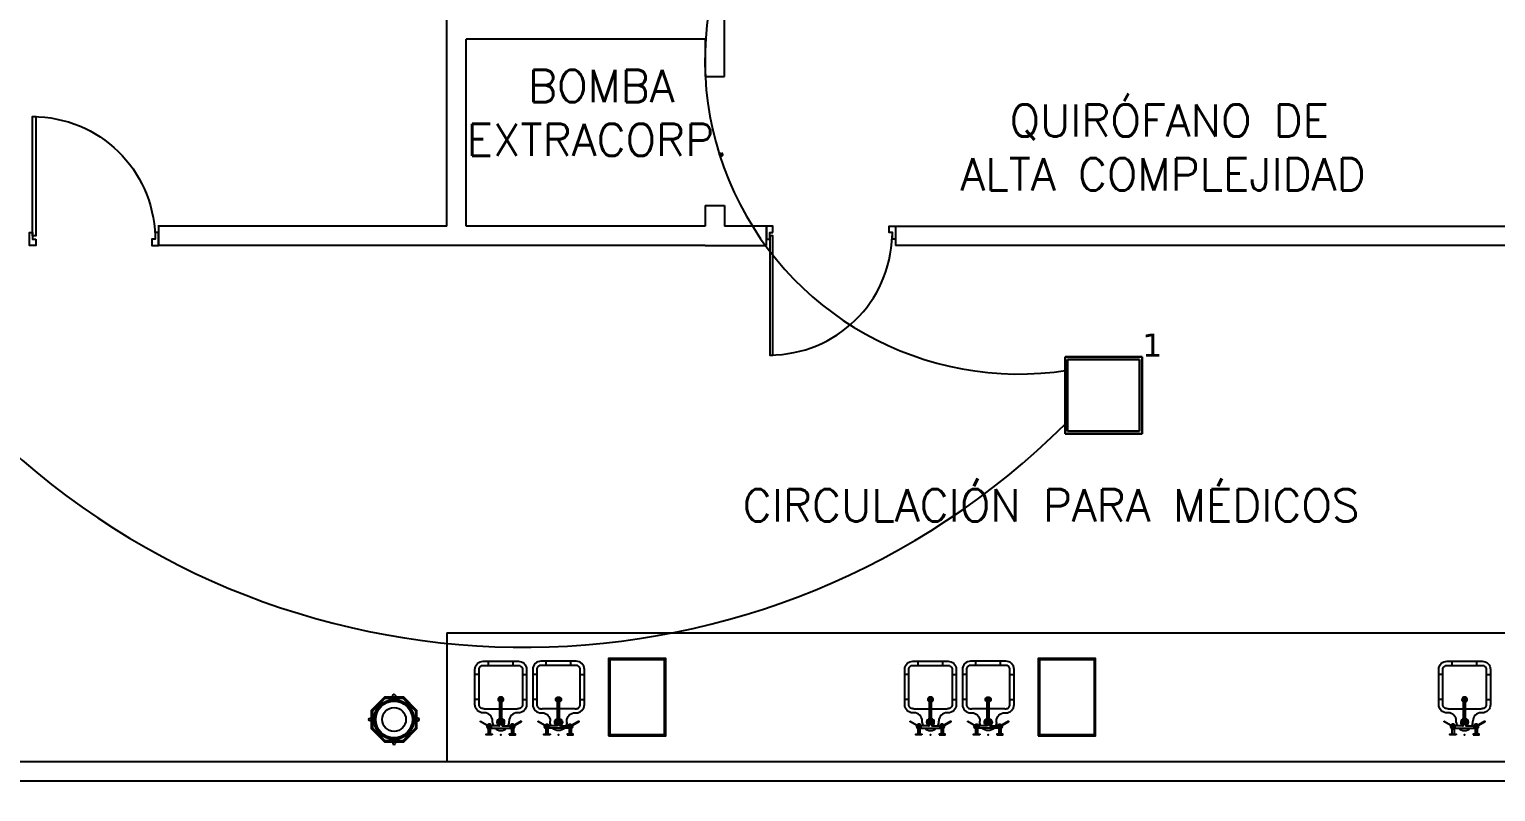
# Model space of a CAD drawing. Header units: metres. Extents: x -39 to 21688, y -24 to 9022.
# Drawn here: x 5.17 to 16.54, y -0.08 to 5.83 of the extents above; entities that cross this region are included whole.
import ezdxf

# ---------------------------------------------------------------- set-up
doc = ezdxf.new("R2010")
doc.units = ezdxf.units.M
doc.header["$MEASUREMENT"] = 0
for name, color, linetype in [('AN-TEXTO', 3, 'Continuous'), ('AR-MOBILIRIO', 1, 'Continuous'), ('AR-MUROS', 6, 'Continuous'), ('AR-PUERTAS', 2, 'Continuous'), ('AR-VENTANAS', 2, 'Continuous'), ('MOBILIARIO', 42, 'Continuous')]:
    doc.layers.add(name, color=color, linetype=linetype)
doc.layers.add('DLX_TERR_LUM', color=7, linetype='Continuous', true_color=0xffd400)
doc.layers.add('DLX_TERR_LUMKEY_IDX', color=7, linetype='Continuous', true_color=0x969696)
doc.styles.add('REGULAR-2.5', font='romans.shx', dxfattribs={"height": 2.5})
doc.styles.add('TableTextStyle', font='')
doc.styles.get('TableTextStyle').set_extended_font_data('VERDANA.TTF')

# ---------------------------------------------------------------- blocks, each defined once
blk = doc.blocks.new('AR-PUERTA 1')
at = {"layer": 'AR-PUERTAS', "linetype": 'Continuous'}
for points in [[(0.954, 0.033), (0.954, 0.958), (0.929, 0.958), (0.929, 0.033)], [(0.004, 0.058), (0.004, 0.008), (0.029, 0.008), (0.029, -0.042), (-0.021, -0.042), (-0.021, 0.058)], [(0.929, 0.008), (0.929, -0.042), (0.979, -0.042), (0.979, 0.058), (0.954, 0.058), (0.954, 0.008)]]:
    blk.add_lwpolyline(points, close=True, dxfattribs=at)
blk.add_arc((0.954, 0.008), 0.949, 89.9989, 178.4932, dxfattribs=at)
blk = doc.blocks.new('A$C18344971')
at = {"layer": 'AR-MOBILIRIO', "color": 250}
for p, q in [((0.102, 0.523), (0.102, 0.566)), ((0.118, 0.523), (0.118, 0.566)), ((0.277, 0.518), (0.123, 0.518)), ((0.184, 0.502), (0.128, 0.502)), ((0.192, 0.494), (0.192, 0.298)), ((0.208, 0.494), (0.208, 0.298)), ((0.216, 0.502), (0.272, 0.502)), ((0.282, 0.523), (0.282, 0.566)), ((0.298, 0.523), (0.298, 0.566)), ((0.032, 0.296), (0, 0.296)), ((0.368, 0.296), (0.4, 0.296)), ((0.032, 0.104), (0, 0.104)), ((0.104, 0.032), (0.104, 0)), ((0.296, 0.032), (0.296, 0)), ((0.368, 0.104), (0.4, 0.104))]:
    blk.add_line(p, q, dxfattribs=at)
at = {"layer": 'AR-MOBILIRIO'}
for p, q in [((0.136, 0.474), (0.136, 0.464)), ((0.264, 0.474), (0.264, 0.464)), ((0.192, 0.368), (0.072, 0.368)), ((0.328, 0.368), (0.208, 0.368))]:
    blk.add_line(p, q, dxfattribs=at)
at = {"layer": 'AR-MOBILIRIO', "color": 250}
for points in [[(0.134, 0.57), (0.086, 0.57), (0.086, 0.566), (0.134, 0.566)], [(0.266, 0.57), (0.314, 0.57), (0.314, 0.566), (0.266, 0.566)], [(0.042, 0.465), (0.109, 0.504), (0.107, 0.507), (0.04, 0.468)], [(0.358, 0.465), (0.291, 0.504), (0.293, 0.507), (0.36, 0.468)]]:
    blk.add_lwpolyline(points, close=True, dxfattribs=at)
at = {"layer": 'AR-MOBILIRIO'}
for points in [[(0.328, 0.4), (0.336, 0.4, -0.414214), (0.4, 0.336), (0.4, 0.064, -0.414214), (0.336, 0), (0.064, 0, -0.414214), (0, 0.064), (0, 0.336, -0.414214), (0.064, 0.4), (0.072, 0.4)], [(0.328, 0.368), (0.336, 0.368, -0.414214), (0.368, 0.336), (0.368, 0.064, -0.414214), (0.336, 0.032), (0.064, 0.032, -0.414214), (0.032, 0.064), (0.032, 0.336, -0.414214), (0.064, 0.368), (0.072, 0.368)]]:
    blk.add_lwpolyline(points, format="xyb", dxfattribs=at)
for centre, start, end in [((0.072, 0.464), 270, 0), ((0.2, 0.474), 154.0555, 180), ((0.2, 0.474), 43.4325, 136.5675), ((0.2, 0.474), 0, 25.9445), ((0.328, 0.464), 180, 270)]:
    blk.add_arc(centre, 0.064, start, end, dxfattribs=at)
at = {"layer": 'AR-MOBILIRIO', "color": 250}
for centre, radius, start, end in [((0.11, 0.506), 0.018, 217.6623, 202.3377), ((0.11, 0.506), 0.006, 233.5782, 186.4218), ((0.2, 0.474), 0.0298, 114.4436, 254.4122), ((0.2, 0.474), 0.0203, 113.185, 246.815), ((0.184, 0.494), 0.008, 0, 90), ((0.216, 0.494), 0.008, 90, 180), ((0.2, 0.474), 0.0298, 285.5878, 65.5564), ((0.2, 0.474), 0.0203, 293.185, 66.815), ((0.29, 0.506), 0.018, 337.6623, 322.3377), ((0.29, 0.506), 0.006, 353.5782, 306.4218), ((0.2, 0.298), 0.0203, 113.185, 66.815), ((0.2, 0.298), 0.012, 131.8103, 48.1897), ((0.2, 0.298), 0.008, 180, 0)]:
    blk.add_arc(centre, radius, start, end, dxfattribs=at)
at = {"layer": 'AR-MOBILIRIO'}
blk.add_point((0.2, 0.57), dxfattribs=at)
blk = doc.blocks.new('A$C4E58417D')
at = {"layer": 'AR-MOBILIRIO'}
for points in [[(0.123, 0.37), (0.267, 0.37), (0.37, 0.267), (0.37, 0.123), (0.267, 0.02), (0.123, 0.02), (0.02, 0.123), (0.02, 0.267)], [(0.127, 0.36), (0.263, 0.36), (0.36, 0.263), (0.36, 0.127), (0.263, 0.03), (0.127, 0.03), (0.03, 0.127), (0.03, 0.263)], [(0.18, 0.35), (0.18, 0.355), (0.21, 0.355), (0.21, 0.35)], [(0.18, 0.04), (0.18, 0.035), (0.21, 0.035), (0.21, 0.04)]]:
    blk.add_lwpolyline(points, close=True, dxfattribs=at)
for points in [[(0.195, 0.35), (0.195, 0.345, 1), (0.195, 0.045), (0.195, 0.04)], [(0.205, 0.37), (0.205, 0.38, 1), (0.185, 0.38), (0.185, 0.37)], [(0.02, 0.185), (0.01, 0.185, -1), (0.01, 0.205), (0.02, 0.205)], [(0.37, 0.185), (0.38, 0.185, 1), (0.38, 0.205), (0.37, 0.205)], [(0.205, 0.02), (0.205, 0.01, -1), (0.185, 0.01), (0.185, 0.02)]]:
    blk.add_lwpolyline(points, format="xyb", dxfattribs=at)
for radius in [0.155, 0.142, 0.092]:
    blk.add_circle((0.195, 0.195), radius, dxfattribs=at)

msp = doc.modelspace()

# ---------------------------------------------------------------- linework, layer by layer
at = {"layer": 'AR-MOBILIRIO'}
for points in [[(9.66265, 0.35084), (10.10763, 0.35084), (10.10763, 0.95084), (9.66265, 0.95084)], [(9.67265, 0.36084), (10.09763, 0.36084), (10.09763, 0.94084), (9.67265, 0.94084)], [(12.99199, 0.35084), (13.43697, 0.35084), (13.43697, 0.95084), (12.99199, 0.95084)], [(13.00199, 0.36084), (13.42697, 0.36084), (13.42697, 0.94084), (13.00199, 0.94084)]]:
    msp.add_lwpolyline(points, close=True, dxfattribs=at)
at = {"layer": 'AR-MUROS'}
for p, q in [((10.88671, 4.3001), (10.56076, 4.3001)), ((10.88671, 4.1501), (10.88671, 4.3001)), ((11.88671, 4.3001), (17.46076, 4.3001)), ((10.41076, 4.1501), (10.88671, 4.1501)), ((20.19187, 4.1501), (11.88671, 4.1501))]:
    msp.add_line(p, q, dxfattribs=at)
for points in [[(93.9396, 56.44698), (93.9396, 16.81643), (93.9396, 0.00044), (6, 0), (0, 0), (0, 12.40006), (0.15, 12.40006), (0.15, 11.5001)], [(10.56076, 5.46056), (10.56076, 11.3501), (10.75503, 11.3501), (10.75503, 11.5001), (10.41076, 11.5001)], [(8.41076, 4.3001), (8.41076, 5.9001)], [(10.41076, 5.7501), (8.56076, 5.7501)], [(8.56076, 4.3001), (8.56076, 5.7501)], [(10.41076, 5.7501), (10.41076, 5.46056)], [(10.41076, 5.46056), (10.56076, 5.46056)], [(10.41076, 4.46056), (10.41076, 4.3001)], [(10.41076, 4.46056), (10.56076, 4.46056)], [(10.56076, 4.46056), (10.56076, 4.3001)], [(8.41076, 4.3001), (6.17138, 4.3001)], [(6.17485, 4.3001), (6.17485, 4.1501)], [(10.41076, 4.3001), (8.56076, 4.3001)], [(11.88671, 4.3001), (11.88671, 4.1501)], [(55.36076, 0.15024), (6, 0.15), (0.15, 0.15), (0.15, 4.1501)], [(10.41076, 4.1501), (6.17138, 4.1501)], [(8.41078, 1.15001), (8.41078, 0.15001)], [(8.41078, 1.15001), (24.7688, 1.15001)]]:
    msp.add_lwpolyline(points, dxfattribs=at)
at = {"layer": 'AR-PUERTAS'}
msp.add_circle((22.62406, 27.62249), 40.08066, dxfattribs=at)
at = {"layer": 'AR-VENTANAS'}
for centre, radius, start, end in [((12.84251, 5.58689), 2.43289, 126.002146, 278.930396), ((9.00914, 6.97926), 5.94217, 226.195019, 314.854124)]:
    msp.add_arc(centre, radius, start, end, dxfattribs=at)
at = {"layer": 'DLX_TERR_LUM'}
for points in [[(13.79717, 3.28779, 0), (13.20017, 3.28779, 0)], [(13.20017, 3.28779, 0), (13.20017, 3.28779, 0)], [(13.20017, 3.28779, 0), (13.79717, 3.28779, 0)], [(13.20017, 3.28779, 0), (13.20017, 2.69079, 0)], [(13.20017, 2.69079, 0), (13.20017, 3.28779, 0)], [(13.20017, 3.28779, 0), (13.20017, 3.28779, 0)], [(13.20017, 2.69079, 0), (13.20017, 3.28779, 0)], [(13.20017, 3.28779, 0), (13.79717, 3.28779, 0)], [(13.79717, 3.28779, 0), (13.20017, 3.28779, 0)], [(13.20017, 3.28779, 0), (13.20017, 2.69079, 0)], [(13.77717, 3.26779, 0), (13.22017, 3.26779, 0)], [(13.22017, 3.26779, 0), (13.22017, 2.71079, 0)], [(13.22017, 2.71079, 0), (13.22017, 3.26779, 0)], [(13.22017, 3.26779, 0), (13.77717, 3.26779, 0)], [(13.77717, 2.71079, 0), (13.77717, 3.26779, 0)], [(13.77717, 3.26779, 0), (13.77717, 2.71079, 0)], [(13.79717, 2.69079, 0), (13.79717, 3.28779, 0)], [(13.79717, 3.28779, 0), (13.79717, 3.28779, 0)], [(13.79717, 3.28779, 0), (13.79717, 2.69079, 0)], [(13.79717, 3.28779, 0), (13.79717, 3.28779, 0)], [(13.79717, 3.28779, 0), (13.79717, 2.69079, 0)], [(13.79717, 2.69079, 0), (13.79717, 3.28779, 0)], [(13.20017, 2.69079, 0), (13.20017, 2.69079, 0)], [(13.20017, 2.69079, 0), (13.79717, 2.69079, 0)], [(13.79717, 2.69079, 0), (13.20017, 2.69079, 0)], [(13.20017, 2.69079, 0), (13.20017, 2.69079, 0)], [(13.79717, 2.69079, 0), (13.20017, 2.69079, 0)], [(13.20017, 2.69079, 0), (13.79717, 2.69079, 0)], [(13.22017, 2.71079, 0), (13.77717, 2.71079, 0)], [(13.77717, 2.71079, 0), (13.22017, 2.71079, 0)], [(13.79717, 2.69079, 0), (13.79717, 2.69079, 0)], [(13.79717, 2.69079, 0), (13.79717, 2.69079, 0)]]:
    msp.add_polyline3d(points, dxfattribs=at)

# ---------------------------------------------------------------- block references
at = {"layer": 'AR-MOBILIRIO', "xscale": -1, "rotation": 180}
for p in [(9.0753, 0.92902), (12.40464, 0.92902)]:
    msp.add_blockref('A$C18344971', p, dxfattribs=at)
at = {"layer": 'AR-MUROS', "xscale": -1}
msp.add_blockref('AR-PUERTA 1', (6.15404, 4.19173), dxfattribs=at)
at = {"layer": 'AR-MUROS', "rotation": 180}
msp.add_blockref('AR-PUERTA 1', (11.86589, 4.25846), dxfattribs=at)
at = {"layer": 'MOBILIARIO'}
for name, p, rotation in [('A$C18344971', (9.02806, 0.92902), 180), ('A$C18344971', (12.3574, 0.92902), 180), ('A$C18344971', (16.49583, 0.92902), 180), ('A$C4E58417D', (7.8059, 0.6725), 270)]:
    msp.add_blockref(name, p, dxfattribs=dict(at, rotation=rotation))

# ---------------------------------------------------------------- texts
at = {"layer": 'AN-TEXTO', "char_height": 0.25, "attachment_point": 1, "style": 'REGULAR-2.5'}
for s, width, heights, insert in [('\\pi0.47892;BOMBA\\P\\pi0.00273;EXTRACORP.', 2.1602169, [0.87567], (8.56076, 5.51086)), ('\\pi0.39943;QUIRÓFANO DE \\P\\pi0.01848;ALTA COMPLEJIDAD', 3.5369651, [0], (12.37055, 5.2437)), ('\\pi0.22058;CIRCULACIÓN PARA MÉDICOS ', 5.7863988, [0.30966], (10.4823, 2.26218))]:
    msp.add_mtext_dynamic_manual_height_columns(s, width=width, gutter_width=1.25, heights=heights, dxfattribs=dict(at, insert=insert))
at = {"layer": 'DLX_TERR_LUMKEY_IDX', "style": 'TableTextStyle'}
msp.add_text('1', height=0.18, dxfattribs=at).set_placement((13.79717, 3.28779))

doc.saveas('drawing.dxf')
